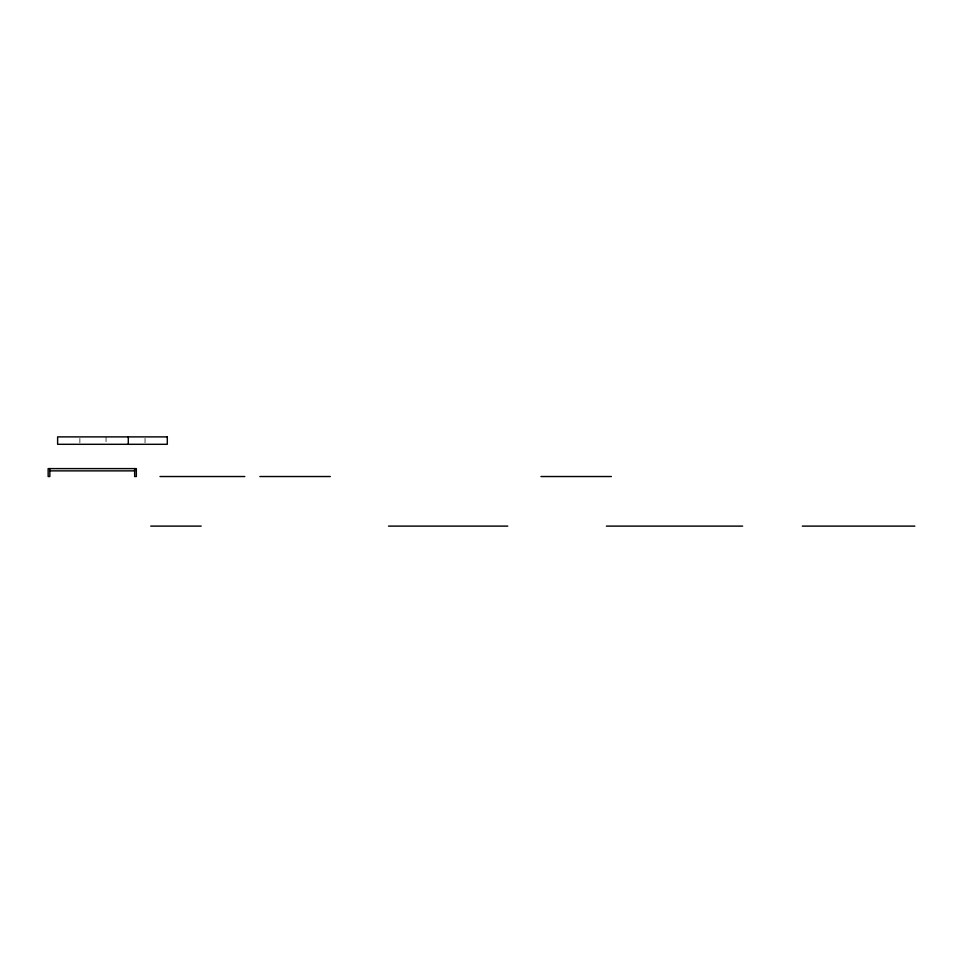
<?xml version="1.0" encoding="UTF-8"?>
<svg xmlns="http://www.w3.org/2000/svg" width="963" height="963" viewBox="0 0 963 963"><rect width="100%" height="100%" fill="white"/><g stroke="black" fill="none" stroke-linecap="round" stroke-linejoin="round"><path stroke-width="0.72" stroke-dasharray="4.82 3.61" d="M145.04 438.37L145.04 442.824M106.038 436.889L106.038 442.824M79.881 438.37L79.881 442.824"/><path stroke-width="1.44" d="M49.847 470.871L134.651 470.871M160.002 476.529L244.795 476.529M259.866 476.529L330.285 476.529M540.953 476.529L611.373 476.529M150.722 526.111L201.183 526.111M388.522 526.111L507.754 526.111M606.389 526.111L742.629 526.111M802.299 526.111L914.85 526.111M134.651 468.608L134.651 476.529L136.337 476.529L136.337 468.608L48.15 468.608L48.15 476.529L49.847 476.529L49.847 468.608M128.296 436.889L128.296 444.304M167.297 436.889L57.624 436.889L57.624 444.304L167.297 444.304L167.297 436.889"/></g></svg>
